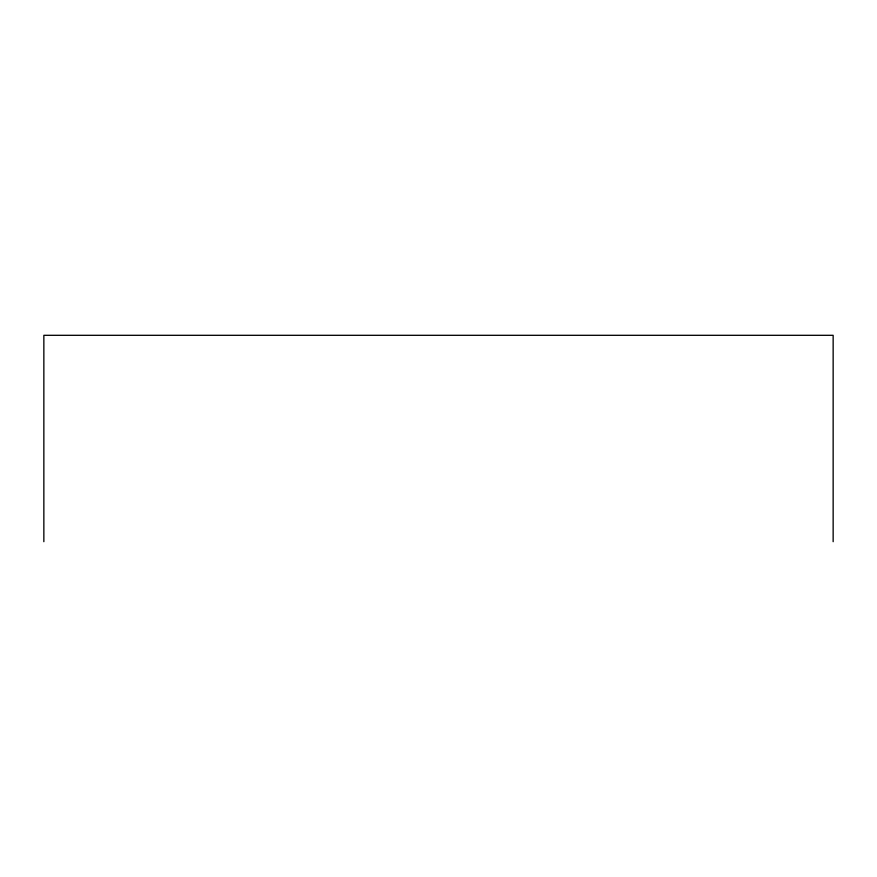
<?xml version="1.0" encoding="UTF-8"?>
<svg xmlns="http://www.w3.org/2000/svg" width="877" height="877" viewBox="0 0 877 877"><rect width="100%" height="100%" fill="white"/><g stroke="black" fill="none" stroke-linecap="round" stroke-linejoin="round"><path stroke-width="1.32" d="M833.15 541.69L833.15 335.31L43.85 335.31L43.85 541.69"/></g></svg>
